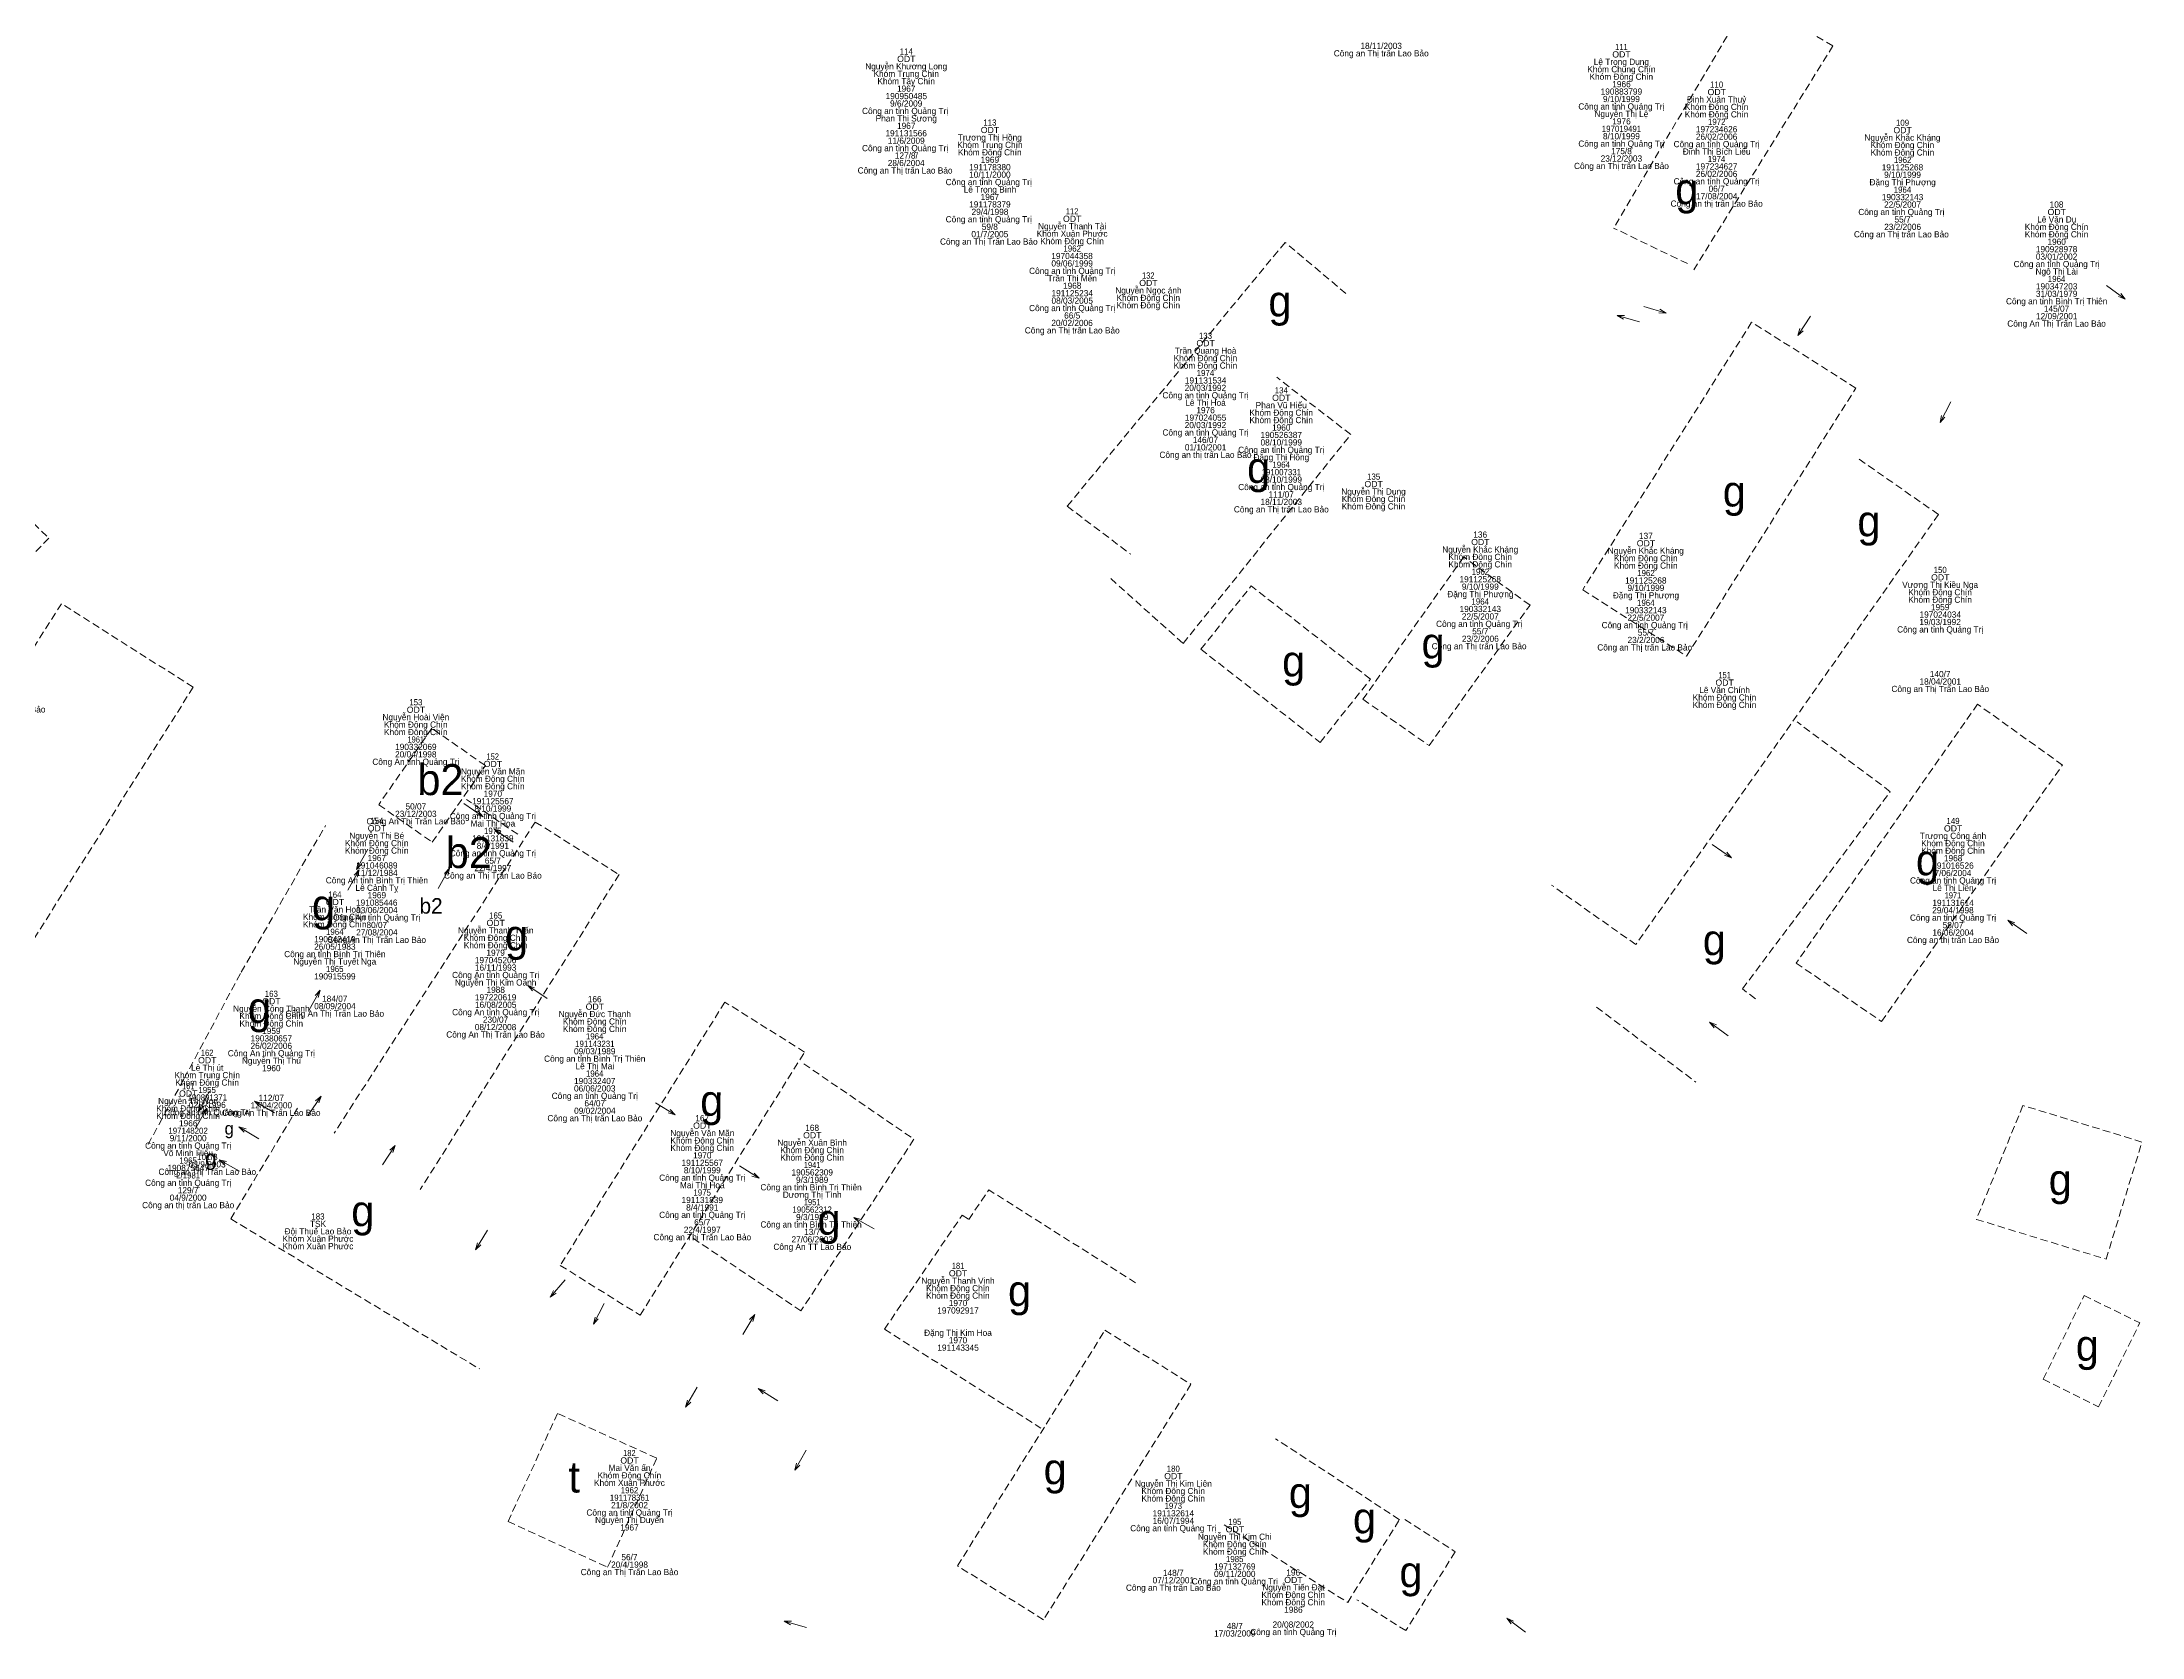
# Model space of a CAD drawing. Header units: metres. Extents: x 537497 to 538033, y 1836993 to 1837512.
# Drawn here: x 537716 to 537851.6, y 1837294.4 to 1837397.4 of the extents above; entities that cross this region are included whole.
import ezdxf
from ezdxf.enums import TextEntityAlignment as Align

# ---------------------------------------------------------------- set-up
doc = ezdxf.new("R2010")
doc.units = ezdxf.units.M
doc.header["$LTSCALE"] = 0.16
doc.linetypes.add('MEDIUM_DASHED', pattern=[4.5, 3, -1.5])
doc.layers.add('14', color=7, linetype='MEDIUM_DASHED', lineweight=13)
doc.layers.add('16', color=7, linetype='Continuous', lineweight=13)
doc.layers.add('15', color=7, linetype='Continuous')

msp = doc.modelspace()

# ---------------------------------------------------------------- linework, layer by layer
at = {"layer": '14'}
for p, q in [((537831.63, 1837397.13), (537822.64, 1837382.68)), ((537796.26, 1837384.45), (537782.19, 1837367.42)), ((537800.19, 1837381.14), (537796.26, 1837384.45)), ((537822.23, 1837383.08), (537817.47, 1837385.37)), ((537838.44, 1837366.89), (537833.17, 1837370.55)), ((537782.19, 1837367.42), (537786.29, 1837364.32)), ((537838.44, 1837366.89), (537818.9, 1837339.14)), ((537790.82, 1837358.19), (537794.07, 1837362.28)), ((537790.82, 1837358.19), (537798.52, 1837352.18)), ((537725.77, 1837355.74), (537714.41, 1837337.81)), ((537746.72, 1837346.25), (537743.42, 1837348.49)), ((537747.85, 1837347.04), (537734.87, 1837326.97)), ((537747.85, 1837347.04), (537753.26, 1837343.65)), ((537753.26, 1837343.65), (537740.42, 1837323.32)), ((537818.9, 1837339.14), (537813.46, 1837342.97)), ((537816.36, 1837335.1), (537822.77, 1837330.26)), ((537722.85, 1837326.23), (537725.22, 1837330.57)), ((537728.19, 1837321.43), (537732.5, 1837328.58)), ((537786.61, 1837317.31), (537777.13, 1837323.3)), ((537728.19, 1837321.43), (537744.25, 1837311.75)), ((537770.39, 1837314.31), (537780.49, 1837307.93)), ((537803.64, 1837302.02), (537795.64, 1837307.24))]:
    msp.add_line(p, q, dxfattribs=at)
for points in [[(537831.63, 1837397.13), (537826.26, 1837400.23), (537817.47, 1837385.37)], [(537785, 1837362.75), (537789.68, 1837358.57), (537800.5, 1837372.05), (537795.72, 1837375.74)], [(537798.52, 1837352.18), (537801.77, 1837356.26), (537794.07, 1837362.28)], [(537725.77, 1837355.74), (537717.26, 1837361.13), (537705.9, 1837343.2), (537714.41, 1837337.81)], [(537826.62, 1837335.64), (537825.78, 1837336.27), (537835.33, 1837349), (537829.32, 1837353.5)], [(537725.18, 1837330.49), (537728.86, 1837337.35), (537732.8, 1837344.23), (537734.31, 1837346.81)], [(537765.18, 1837331.44), (537772.3, 1837326.57), (537765, 1837315.49), (537758.07, 1837320.16)], [(537770.39, 1837314.31), (537775.41, 1837321.67), (537775.83, 1837321.39), (537777.13, 1837323.3)], [(537845.2, 1837311.08), (537847.84, 1837316.48), (537851.44, 1837314.72)], [(537845.2, 1837311.08), (537848.78, 1837309.31), (537851.44, 1837314.72)], [(537792.32, 1837301.68), (537800.3, 1837296.68), (537803.64, 1837302.02)], [(537803.99, 1837302.03), (537807.24, 1837299.95), (537804.06, 1837294.86), (537800.9, 1837296.84)]]:
    msp.add_lwpolyline(points, dxfattribs=at)
for points in [[(537815.47, 1837362.03), (537822.18, 1837357.75), (537833.11, 1837375.05), (537826.38, 1837379.3)], [(537710.79, 1837370.82), (537716.44, 1837365.37), (537704.95, 1837353.46), (537699.32, 1837358.85)], [(537801.28, 1837354.96), (537805.55, 1837351.97), (537812.07, 1837361.04), (537807.79, 1837364.15)], [(537829.25, 1837337.94), (537834.76, 1837334.17), (537846.45, 1837350.72), (537840.97, 1837354.65)], [(537741.17, 1837353.09), (537737.74, 1837348.16), (537741.19, 1837345.74), (537744.63, 1837350.68)], [(537765.24, 1837332.2), (537760.09, 1837335.42), (537749.46, 1837318.43), (537754.62, 1837315.21)], [(537843.89, 1837328.75), (537840.89, 1837321.4), (537849.26, 1837318.83), (537851.58, 1837326.39)], [(537790.18, 1837310.76), (537780.66, 1837295.56), (537775.11, 1837299.04), (537784.63, 1837314.24)], [(537749.29, 1837308.88), (537746.09, 1837301.9), (537752.52, 1837298.95), (537755.69, 1837305.99)]]:
    msp.add_lwpolyline(points, close=True, dxfattribs=at)
at = {"layer": '16'}
for p, q in [((537850.5, 1837380.79), (537850.06, 1837380.96)), ((537817.69, 1837379.73), (537818.17, 1837379.72)), ((537820.86, 1837379.89), (537820.38, 1837379.9)), ((537829.35, 1837378.43), (537829.5, 1837378.89)), ((537838.54, 1837372.82), (537838.64, 1837373.28)), ((537744.48, 1837347.38), (537744.03, 1837347.54)), ((537745.19, 1837346.59), (537745.63, 1837346.43)), ((537825.07, 1837344.73), (537824.62, 1837344.9)), ((537736.3, 1837343.98), (537736.42, 1837344.44)), ((537736.48, 1837343.95), (537736.36, 1837343.49)), ((537742.32, 1837344.06), (537742.2, 1837343.6)), ((537842.92, 1837340.71), (537843.37, 1837340.54)), ((537733.96, 1837336.18), (537733.84, 1837335.72)), ((537747.36, 1837336.49), (537747.81, 1837336.34)), ((537823.65, 1837334.12), (537824.1, 1837333.95)), ((537726.09, 1837328.37), (537726.21, 1837328.83)), ((537729.72, 1837329.03), (537730.18, 1837328.9)), ((537734.02, 1837329.36), (537733.87, 1837328.91)), ((537726.65, 1837328.58), (537726.53, 1837328.12)), ((537728.72, 1837327.38), (537729.18, 1837327.24)), ((537756.89, 1837328.14), (537756.43, 1837328.27)), ((537738.81, 1837326.17), (537738.66, 1837325.72)), ((537727.45, 1837325.25), (537727.91, 1837325.13)), ((537762.3, 1837324.05), (537761.84, 1837324.19)), ((537768.42, 1837321.51), (537768.88, 1837321.4)), ((537743.99, 1837319.43), (537744.13, 1837319.88)), ((537748.81, 1837316.37), (537749.02, 1837316.8)), ((537751.61, 1837314.63), (537751.71, 1837315.09)), ((537762.02, 1837315.27), (537761.89, 1837314.81)), ((537757.55, 1837309.27), (537757.68, 1837309.73)), ((537762.23, 1837310.48), (537762.69, 1837310.34)), ((537764.6, 1837305.21), (537764.72, 1837305.67)), ((537763.92, 1837295.47), (537764.39, 1837295.46)), ((537810.57, 1837295.66), (537811.01, 1837295.48))]:
    msp.add_line(p, q, dxfattribs=at)
for points in [[(537849.28, 1837381.66), (537850.5, 1837380.79), (537850.21, 1837381.15)], [(537819.41, 1837380.3), (537820.86, 1837379.89), (537820.45, 1837380.13)], [(537819.14, 1837379.32), (537817.69, 1837379.73), (537818.1, 1837379.49)], [(537830.17, 1837379.69), (537829.35, 1837378.43), (537829.7, 1837378.75)], [(537839.23, 1837374.15), (537838.54, 1837372.82), (537838.86, 1837373.17)], [(537743.24, 1837348.23), (537744.48, 1837347.38), (537744.17, 1837347.74)], [(537746.43, 1837345.75), (537745.19, 1837346.59), (537745.49, 1837346.23)], [(537737.03, 1837345.29), (537736.3, 1837343.98), (537736.63, 1837344.32)], [(537823.84, 1837345.6), (537825.07, 1837344.73), (537824.77, 1837345.09)], [(537735.74, 1837342.65), (537736.48, 1837343.95), (537736.15, 1837343.62)], [(537741.59, 1837342.75), (537742.32, 1837344.06), (537741.99, 1837343.72)], [(537844.14, 1837339.84), (537842.92, 1837340.71), (537843.22, 1837340.35)], [(537733.22, 1837334.88), (537733.96, 1837336.18), (537733.63, 1837335.85)], [(537748.61, 1837335.66), (537747.36, 1837336.49), (537747.67, 1837336.14)], [(537824.87, 1837333.25), (537823.65, 1837334.12), (537823.95, 1837333.76)], [(537726.82, 1837329.68), (537726.09, 1837328.37), (537726.42, 1837328.7)], [(537731.02, 1837328.28), (537729.72, 1837329.03), (537730.05, 1837328.69)], [(537733.18, 1837328.12), (537734.02, 1837329.36), (537733.67, 1837329.05)], [(537755.61, 1837328.91), (537756.89, 1837328.14), (537756.56, 1837328.48)], [(537725.91, 1837327.27), (537726.65, 1837328.58), (537726.32, 1837328.24)], [(537730, 1837326.59), (537728.72, 1837327.38), (537729.05, 1837327.03)], [(537737.98, 1837324.92), (537738.81, 1837326.17), (537738.46, 1837325.86)], [(537728.75, 1837324.51), (537727.45, 1837325.25), (537727.78, 1837324.92)], [(537761.03, 1837324.85), (537762.3, 1837324.05), (537761.98, 1837324.39)], [(537744.77, 1837320.71), (537743.99, 1837319.43), (537744.33, 1837319.75)], [(537769.73, 1837320.79), (537768.42, 1837321.51), (537768.76, 1837321.19)], [(537749.79, 1837317.5), (537748.81, 1837316.37), (537749.2, 1837316.63)], [(537752.29, 1837315.96), (537751.61, 1837314.63), (537751.92, 1837314.98)], [(537761.25, 1837313.98), (537762.02, 1837315.27), (537761.68, 1837314.94)], [(537758.31, 1837310.57), (537757.55, 1837309.27), (537757.89, 1837309.6)], [(537763.51, 1837309.69), (537762.23, 1837310.48), (537762.56, 1837310.14)], [(537765.34, 1837306.51), (537764.6, 1837305.21), (537764.93, 1837305.54)], [(537765.36, 1837295.06), (537763.92, 1837295.47), (537764.32, 1837295.23)], [(537811.78, 1837294.77), (537810.57, 1837295.66), (537810.86, 1837295.29)]]:
    msp.add_lwpolyline(points, dxfattribs=at)

# ---------------------------------------------------------------- texts
at = {"layer": '15'}
for s, width, p in [('ODT', 1.05, (537771.805, 1837396.09)), ('114', 0.95, (537771.805, 1837396.57)), ('ODT', 1.05, (537817.975, 1837396.38)), ('111', 0.9, (537817.975, 1837396.86)), ('ODT', 1.05, (537824.125, 1837393.95)), ('110', 0.95, (537824.12, 1837394.43)), ('113', 0.95, (537777.2, 1837391.98)), ('1972', 0.95, (537824.125, 1837392.03)), ('109', 0.95, (537836.12, 1837391.97)), ('ODT', 1.05, (537777.205, 1837391.5)), ('197019491', 0.95, (537817.975, 1837391.58)), ('ODT', 1.05, (537836.125, 1837391.49)), ('1974', 0.95, (537824.115, 1837389.63)), ('1962', 0.95, (537836.125, 1837389.57)), ('1964', 0.95, (537836.115, 1837387.65)), ('ODT', 1.05, (537782.515, 1837385.77)), ('112', 0.9, (537782.505, 1837386.25)), ('ODT', 1.05, (537846.075, 1837386.21)), ('1962', 0.95, (537782.515, 1837383.85)), ('ODT', 1.05, (537787.435, 1837381.63)), ('132', 0.9, (537787.425, 1837382.11)), ('1964', 0.95, (537846.065, 1837381.89)), ('ODT', 1.05, (537791.125, 1837377.74)), ('133', 0.95, (537791.12, 1837378.22)), ('1974', 0.95, (537791.115, 1837375.82)), ('134', 0.95, (537796.015, 1837374.7)), ('ODT', 1.05, (537796.015, 1837374.22)), ('191007331', 0.95, (537796.015, 1837369.42)), ('1964', 0.95, (537796.005, 1837369.9)), ('135', 0.95, (537801.975, 1837369.13)), ('ODT', 1.05, (537801.975, 1837368.65)), ('ODT', 1.05, (537808.865, 1837364.91)), ('ODT', 1.05, (537819.555, 1837364.83)), ('1962', 0.95, (537808.865, 1837362.99)), ('1962', 0.95, (537819.555, 1837362.91)), ('ODT', 1.05, (537838.555, 1837362.63)), ('150', 0.95, (537838.55, 1837363.11)), ('1964', 0.95, (537808.855, 1837361.07)), ('1964', 0.95, (537819.545, 1837360.99)), ('ODT', 1.05, (537824.635, 1837355.84)), ('151', 0.9, (537824.635, 1837356.32)), ('ODT', 1.05, (537740.145, 1837354.09)), ('153', 0.95, (537740.14, 1837354.57)), ('1961', 0.9, (537740.135, 1837352.17)), ('ODT', 1.05, (537745.115, 1837350.59)), ('152', 0.9, (537745.105, 1837351.07)), ('ODT', 1.05, (537737.625, 1837346.44)), ('154', 0.95, (537737.625, 1837346.92)), ('1975', 0.95, (537745.105, 1837346.27)), ('ODT', 1.05, (537839.385, 1837346.43)), ('149', 0.95, (537839.38, 1837346.91)), ('164', 0.95, (537734.915, 1837342.16)), ('1971', 0.9, (537839.375, 1837342.11)), ('ODT', 1.05, (537734.915, 1837341.68)), ('165', 0.95, (537745.295, 1837340.81)), ('1964', 0.95, (537734.905, 1837339.76)), ('ODT', 1.05, (537745.295, 1837340.33)), ('1965', 0.95, (537734.905, 1837337.36)), ('ODT', 1.05, (537730.815, 1837335.28)), ('163', 0.95, (537730.81, 1837335.76)), ('ODT', 1.05, (537751.695, 1837334.93)), ('191143231', 0.95, (537751.695, 1837332.53)), ('1964', 0.95, (537751.685, 1837333.01)), ('ODT', 1.05, (537726.675, 1837331.47)), ('162', 0.9, (537726.665, 1837331.95)), ('161', 0.9, (537725.445, 1837329.8)), ('1955', 0.95, (537726.665, 1837329.55)), ('1964', 0.95, (537751.685, 1837330.61)), ('ODT', 1.05, (537725.445, 1837329.32)), ('190891371', 0.95, (537726.675, 1837329.07)), ('197148202', 0.95, (537725.435, 1837326.92)), ('ODT', 1.05, (537758.635, 1837327.25)), ('ODT', 1.05, (537765.735, 1837326.63)), ('1965', 0.95, (537725.435, 1837325)), ('1941', 0.9, (537765.725, 1837324.71)), ('2/1981', 0.95, (537725.44, 1837324.04)), ('1975', 0.95, (537758.625, 1837322.93)), ('190562312', 0.95, (537765.725, 1837321.83)), ('1951', 0.9, (537765.725, 1837322.31)), ('183', 0.95, (537733.82, 1837321.39)), ('ODT', 1.05, (537775.145, 1837317.72)), ('181', 0.9, (537775.145, 1837318.2)), ('ODT', 1.05, (537753.935, 1837305.64)), ('182', 0.9, (537753.925, 1837306.12)), ('ODT', 1.05, (537789.045, 1837304.63)), ('180', 0.95, (537789.04, 1837305.11)), ('191178361', 0.95, (537753.935, 1837303.24)), ('1962', 0.95, (537753.935, 1837303.72)), ('1973', 0.95, (537789.04, 1837302.71)), ('ODT', 1.05, (537793.015, 1837301.2)), ('195', 0.95, (537793.015, 1837301.68)), ('1985', 0.95, (537793.005, 1837299.28)), ('ODT', 1.05, (537796.795, 1837297.93))]:
    msp.add_text(s, height=0.4, dxfattribs=dict(at, width=width)).set_placement(p, align=Align.CENTER)
for s, p in [('Công an Thị trấn Lao Bảo', (537802.465, 1837396.45)), ('18/11/2003', (537802.46, 1837396.93)), ('Nguyễn Khương Long', (537771.795, 1837395.61)), ('Khóm Trung Chín', (537771.8, 1837395.13)), ('Khóm Tây Chín', (537771.795, 1837394.65)), ('Khóm Chung Chín', (537817.97, 1837395.42)), ('Khóm Đông Chín', (537817.965, 1837394.94)), ('Lê Trọng Dụng', (537817.97, 1837395.9)), ('190950485', (537771.805, 1837393.69)), ('1967', (537771.8, 1837394.17)), ('190883799', (537817.97, 1837393.98)), ('9/10/1999', (537817.97, 1837393.5)), ('1966', (537817.975, 1837394.46)), ('Đinh Xuân Thuỷ', (537824.115, 1837393.47)), ('Công an tỉnh Quảng Trị ', (537771.8, 1837392.73)), ('Phan Thị Sương', (537771.8, 1837392.25)), ('9/6/2009', (537771.795, 1837393.21)), ('Công an tỉnh Quảng Trị', (537817.97, 1837393.02)), ('Nguyễn Thị Lệ', (537817.97, 1837392.54)), ('1976', (537817.975, 1837392.06)), ('Khóm Đông Chín', (537824.115, 1837392.99)), ('Khóm Đông Chín', (537824.115, 1837392.51)), ('191131566', (537771.795, 1837391.29)), ('11/6/2009', (537771.8, 1837390.81)), ('1967', (537771.8, 1837391.77)), ('Khóm Trung Chín', (537777.2, 1837390.54)), ('Trương Thị Hồng', (537777.195, 1837391.02)), ('Công an tỉnh Quảng Trị', (537817.97, 1837390.62)), ('8/10/1999', (537817.97, 1837391.1)), ('Công an tỉnh Quảng Trị', (537824.12, 1837390.59)), ('26/02/2006', (537824.115, 1837391.07)), ('197234626', (537824.115, 1837391.55)), ('Nguyễn Khắc Kháng', (537836.115, 1837391.01)), ('Công an tỉnh Quảng Trị ', (537771.8, 1837390.33)), ('28/6/2004', (537771.795, 1837389.37)), ('127/8/', (537771.805, 1837389.85)), ('Khóm Đông Chín', (537777.195, 1837390.06)), ('1969', (537777.2, 1837389.58)), ('Công an Thị trấn Lao Bảo', (537817.975, 1837389.18)), ('23/12/2003', (537817.97, 1837389.66)), ('175/8', (537817.975, 1837390.14)), ('Đinh Thị Bích Liểu', (537824.12, 1837390.11)), ('Khóm Đông Chín', (537836.115, 1837390.53)), ('Khóm Đông Chín', (537836.115, 1837390.05)), ('Công an Thị trấn Lao Bảo ', (537771.8, 1837388.89)), ('Công an tỉnh Quảng Trị ', (537777.2, 1837388.14)), ('191178380', (537777.2, 1837389.1)), ('10/11/2000', (537777.2, 1837388.62)), ('Công an tỉnh Quảng Trị', (537824.12, 1837388.19)), ('26/02/2006', (537824.115, 1837388.67)), ('197234627', (537824.12, 1837389.15)), ('Đặng Thị Phượng', (537836.125, 1837388.13)), ('191125268', (537836.115, 1837389.09)), ('9/10/1999', (537836.12, 1837388.61)), ('Lê Trọng Bình', (537777.205, 1837387.66)), ('191178379', (537777.2, 1837386.7)), ('1967', (537777.2, 1837387.18)), ('Công an thị trấn Lao Bảo', (537824.12, 1837386.75)), ('17/08/2004', (537824.125, 1837387.23)), ('06/7', (537824.12, 1837387.71)), ('190332143', (537836.12, 1837387.17)), ('22/5/2007', (537836.12, 1837386.69)), ('108', (537846.065, 1837386.69)), ('Công an tỉnh Quảng Trị ', (537777.2, 1837385.74)), ('29/4/1998', (537777.205, 1837386.22)), ('59/8', (537777.195, 1837385.26)), ('Nguyễn Thanh Tài', (537782.51, 1837385.29)), ('Công an tỉnh Quảng Trị ', (537836.12, 1837386.21)), ('23/2/2006', (537836.125, 1837385.25)), ('55/7', (537836.12, 1837385.73)), ('Khóm Đông Chín', (537846.065, 1837385.25)), ('Lê Văn Dụ', (537846.075, 1837385.73)), ('Công an Thị Trấn Lao Bảo ', (537777.205, 1837384.3)), ('01/7/2005', (537777.195, 1837384.78)), ('Khóm Xuân Phước', (537782.51, 1837384.81)), ('Khóm Đông Chín', (537782.505, 1837384.33)), ('Công an Thị trấn Lao Bảo ', (537836.12, 1837384.77)), ('Khóm Đông Chín', (537846.065, 1837384.77)), ('190928978', (537846.065, 1837383.81)), ('1960', (537846.07, 1837384.29)), ('Công an tỉnh Quảng Trị', (537782.51, 1837382.41)), ('09/06/1999', (537782.51, 1837382.89)), ('197044358', (537782.505, 1837383.37)), ('Công an tỉnh Quảng Trị', (537846.07, 1837382.85)), ('03/01/2002', (537846.065, 1837383.33)), ('Trần Thị Mến', (537782.515, 1837381.93)), ('1968', (537782.515, 1837381.45)), ('Nguyễn Ngọc ánh', (537787.435, 1837381.15)), ('Ngô Thị Lài', (537846.07, 1837382.37)), ('190347203', (537846.07, 1837381.41)), ('Công an tỉnh Quảng Trị', (537782.51, 1837380.01)), ('08/03/2005', (537782.515, 1837380.49)), ('191125234', (537782.515, 1837380.97)), ('Khóm Đông Chín', (537787.425, 1837380.67)), ('Khóm Đông Chín', (537787.425, 1837380.19)), ('Công an tỉnh Bình Trị Thiên', (537846.07, 1837380.45)), ('31/03/1979', (537846.07, 1837380.93)), ('145/07', (537846.065, 1837379.97)), ('Công an Thị trấn Lao Bảo', (537782.515, 1837378.57)), ('20/02/2006', (537782.505, 1837379.05)), ('66/5', (537782.515, 1837379.53)), ('Công An Thị Trấn Lao Bảo', (537846.065, 1837379.01)), ('12/09/2001', (537846.075, 1837379.49)), ('Trần Quang Hoà', (537791.125, 1837377.26)), ('Khóm Đông Chín', (537791.115, 1837376.78)), ('Khóm Đông Chín', (537791.115, 1837376.3)), ('Công an tỉnh Quảng Trị', (537791.12, 1837374.38)), ('20/03/1992', (537791.115, 1837374.86)), ('191131534', (537791.125, 1837375.34)), ('197024055', (537791.125, 1837372.94)), ('Lê Thị Hoá', (537791.12, 1837373.9)), ('1976', (537791.125, 1837373.42)), ('Khóm Đông Chín', (537796.005, 1837373.26)), ('Phan Vũ Hiếu', (537796.01, 1837373.74)), ('Công an tỉnh Quảng Trị', (537791.12, 1837371.98)), ('20/03/1992', (537791.115, 1837372.46)), ('Khóm Đông Chín', (537796.005, 1837372.78)), ('190526387', (537796.01, 1837371.82)), ('1960', (537796.01, 1837372.3)), ('Công an thị trấn Lao Bảo', (537791.12, 1837370.54)), ('01/10/2001', (537791.125, 1837371.02)), ('146/07', (537791.115, 1837371.5)), ('Công an tỉnh Quảng Trị', (537796.01, 1837370.86)), ('Đặng Thị Hồng', (537796.015, 1837370.38)), ('08/10/1999', (537796.01, 1837371.34)), ('08/10/1999', (537796.01, 1837368.94)), ('Công an tỉnh Quảng Trị', (537796.01, 1837368.46)), ('18/11/2003', (537796.01, 1837367.5)), ('111/07', (537796.005, 1837367.98)), ('Nguyễn Thị Dụng', (537801.965, 1837368.17)), ('Khóm Đông Chín', (537801.965, 1837367.69)), ('Công an Thị trấn Lao Bảo', (537796.015, 1837367.02)), ('Khóm Đông Chín', (537801.965, 1837367.21)), ('136', (537808.855, 1837365.39)), ('137', (537819.55, 1837365.31)), ('Nguyễn Khắc Kháng', (537808.855, 1837364.43)), ('Khóm Đông Chín', (537808.855, 1837363.95)), ('Khóm Đông Chín', (537808.855, 1837363.47)), ('Nguyễn Khắc Kháng', (537819.545, 1837364.35)), ('Khóm Đông Chín', (537819.545, 1837363.87)), ('191125268', (537808.855, 1837362.51)), ('Khóm Đông Chín', (537819.545, 1837363.39)), ('191125268', (537819.545, 1837362.43)), ('Vương Thị Kiều Nga', (537838.55, 1837362.15)), ('Đặng Thị Phượng', (537808.865, 1837361.55)), ('9/10/1999', (537808.86, 1837362.03)), ('Đặng Thị Phượng', (537819.555, 1837361.47)), ('9/10/1999', (537819.55, 1837361.95)), ('Khóm Đông Chín', (537838.545, 1837361.67)), ('Khóm Đông Chín', (537838.545, 1837361.19)), ('Công an tỉnh Quảng Trị ', (537808.86, 1837359.63)), ('190332143', (537808.86, 1837360.59)), ('22/5/2007', (537808.86, 1837360.11)), ('Công an tỉnh Quảng Trị ', (537819.55, 1837359.55)), ('190332143', (537819.55, 1837360.51)), ('22/5/2007', (537819.55, 1837360.03)), ('19/03/1992', (537838.545, 1837359.75)), ('197024034', (537838.555, 1837360.23)), ('1959', (537838.55, 1837360.71)), ('Công an Thị trấn Lao Bảo ', (537808.86, 1837358.19)), ('23/2/2006', (537808.865, 1837358.67)), ('55/7', (537808.86, 1837359.15)), ('Công an Thị trấn Lao Bảo ', (537819.55, 1837358.11)), ('23/2/2006', (537819.555, 1837358.59)), ('55/7', (537819.55, 1837359.07)), ('Công an tỉnh Quảng Trị', (537838.55, 1837359.27)), ('Lê Văn Chính', (537824.63, 1837355.36)), ('Công an Thị Trấn Lao Bảo', (537838.555, 1837355.43)), ('18/04/2001', (537838.555, 1837355.91)), ('140/7', (537838.55, 1837356.39)), ('Công an Thị trấn Lao Bảo', (537713.165, 1837354.11)), ('Khóm Đông Chín', (537824.625, 1837354.88)), ('Khóm Đông Chín', (537824.625, 1837354.4)), ('Nguyễn Hoài Viện', (537740.14, 1837353.61)), ('Khóm Đông Chín', (537740.135, 1837353.13)), ('Khóm Đông Chín', (537740.135, 1837352.65)), ('190332069', (537740.14, 1837351.69)), ('Công An tỉnh Quảng Trị', (537740.14, 1837350.73)), ('20/04/1998', (537740.135, 1837351.21)), ('Nguyễn Văn Mãn', (537745.115, 1837350.11)), ('Khóm Đông Chín', (537745.105, 1837349.63)), ('Khóm Đông Chín', (537745.105, 1837349.15)), ('1970', (537745.11, 1837348.67)), ('23/12/2003', (537740.14, 1837347.37)), ('50/07', (537740.14, 1837347.85)), ('Công an tỉnh Quảng Trị', (537745.11, 1837347.23)), ('191125567', (537745.11, 1837348.19)), ('8/10/1999', (537745.11, 1837347.71)), ('Nguyễn Thị Bé', (537737.615, 1837345.96)), ('Công An Thị Trấn Lao Bảo', (537740.135, 1837346.89)), ('Mai Thị Hoa', (537745.11, 1837346.75)), ('Trương Công ánh', (537839.38, 1837345.95)), ('Khóm Đông Chín', (537737.615, 1837345.48)), ('Khóm Đông Chín', (537737.615, 1837345)), ('1967', (537737.62, 1837344.52)), ('Công an tỉnh Quảng Trị', (537745.11, 1837344.83)), ('191131839', (537745.11, 1837345.79)), ('8/4/1991', (537745.11, 1837345.31)), ('Khóm Đông Chín', (537839.375, 1837345.47)), ('Khóm Đông Chín', (537839.375, 1837344.99)), ('1968', (537839.385, 1837344.51)), ('Công An tỉnh Bình Trị Thiên', (537737.625, 1837343.08)), ('191046089', (537737.62, 1837344.04)), ('11/12/1984', (537737.625, 1837343.56)), ('Công an Thị Trấn Lao Bảo', (537745.115, 1837343.39)), ('22/4/1997', (537745.11, 1837343.87)), ('65/7', (537745.11, 1837344.35)), ('191016526', (537839.375, 1837344.03)), ('7/06/2004', (537839.375, 1837343.55)), ('Lê Cảnh Tỵ', (537737.625, 1837342.6)), ('1969', (537737.62, 1837342.12)), ('Công an tỉnh Quảng Trị', (537839.38, 1837343.07)), ('Lê Thị Liên', (537839.385, 1837342.59)), ('Khóm Đông Chín', (537734.905, 1837340.72)), ('Trần Văn Hoà', (537734.91, 1837341.2)), ('Công An tỉnh Quảng Trị', (537737.62, 1837340.68)), ('03/06/2004', (537737.625, 1837341.16)), ('191085446', (537737.615, 1837341.64)), ('Công an tỉnh Quảng Trị', (537839.38, 1837340.67)), ('29/04/1998', (537839.375, 1837341.15)), ('191131614', (537839.385, 1837341.63)), ('Khóm Đông Chín', (537734.905, 1837340.24)), ('190942419', (537734.91, 1837339.28)), ('Công An Thị Trấn Lao Bảo', (537737.615, 1837339.24)), ('27/08/2004', (537737.625, 1837339.72)), ('80/07', (537737.62, 1837340.2)), ('Nguyễn Thanh Tuấn', (537745.295, 1837339.85)), ('Khóm Đông Chín', (537745.285, 1837339.37)), ('Công an thị trấn Lao Bảo', (537839.38, 1837339.23)), ('16/06/2004', (537839.385, 1837339.71)), ('58/07', (537839.38, 1837340.19)), ('Công an tỉnh Bình Trị Thiên', (537734.91, 1837338.32)), ('Nguyễn Thị Tuyết Nga', (537734.905, 1837337.84)), ('26/05/1983', (537734.91, 1837338.8)), ('Khóm Đông Chín', (537745.285, 1837338.89)), ('197045206', (537745.285, 1837337.93)), ('1979', (537745.29, 1837338.41)), ('190915599', (537734.91, 1837336.88)), ('Công An tỉnh Quảng Trị', (537745.29, 1837336.97)), ('Nguyễn Thị Kim Oanh', (537745.29, 1837336.49)), ('16/11/1993', (537745.29, 1837337.45)), ('08/09/2004', (537734.915, 1837334.96)), ('184/07', (537734.905, 1837335.44)), ('197220619', (537745.29, 1837335.53)), ('16/08/2005', (537745.295, 1837335.05)), ('1988', (537745.295, 1837336.01)), ('166', (537751.685, 1837335.41)), ('Nguyễn Công Thanh', (537730.81, 1837334.8)), ('Khóm Đông Chín', (537730.805, 1837334.32)), ('Khóm Đông Chín', (537730.805, 1837333.84)), ('Công An Thị Trấn Lao Bảo', (537734.905, 1837334.48)), ('Công An tỉnh Quảng Trị', (537745.29, 1837334.57)), ('08/12/2008', (537745.285, 1837333.61)), ('230/07', (537745.285, 1837334.09)), ('Nguyễn Đức Thạnh', (537751.69, 1837334.45)), ('Khóm Đông Chín', (537751.685, 1837333.97)), ('26/02/2006', (537730.805, 1837332.4)), ('190380657', (537730.81, 1837332.88)), ('1959', (537730.81, 1837333.36)), ('Công An Thị Trấn Lao Bảo', (537745.285, 1837333.13)), ('Khóm Đông Chín', (537751.685, 1837333.49)), ('Lê Thị út', (537726.67, 1837330.99)), ('Công An tỉnh Quảng Trị', (537730.81, 1837331.92)), ('Nguyễn Thị Thú', (537730.81, 1837331.44)), ('1960', (537730.81, 1837330.96)), ('Công an tỉnh Bình Trị Thiên', (537751.69, 1837331.57)), ('09/03/1989', (537751.69, 1837332.05)), ('Lê Thị Mai', (537751.695, 1837331.09)), ('Khóm Trung Chín', (537726.67, 1837330.51)), ('Khóm Đông Chín', (537726.665, 1837330.03)), ('06/06/2003', (537751.69, 1837329.65)), ('190332407', (537751.69, 1837330.13)), ('Khóm Đông Chín', (537725.435, 1837328.36)), ('Nguyễn Thị Non', (537725.435, 1837328.84)), ('02/7/1996', (537726.675, 1837328.59)), ('12/04/2000', (537730.81, 1837328.56)), ('112/07', (537730.805, 1837329.04)), ('Công an tỉnh Quảng Trị', (537751.69, 1837329.17)), ('09/02/2004', (537751.695, 1837328.21)), ('64/07', (537751.69, 1837328.69)), ('Khóm Đông Chín', (537725.435, 1837327.88)), ('Công an tỉnh Quảng Trị', (537726.67, 1837328.11)), ('1966', (537725.445, 1837327.4)), ('Công An Thị Trấn Lao Bảo', (537730.805, 1837328.08)), ('Công an Thị trấn Lao Bảo', (537751.695, 1837327.73)), ('Nguyễn Văn Mãn', (537758.635, 1837326.77)), ('167', (537758.63, 1837327.73)), ('168', (537765.725, 1837327.11)), ('Công an tỉnh Quảng Trị', (537725.44, 1837325.96)), ('Võ Minh Hiếu', (537725.44, 1837325.48)), ('9/11/2000', (537725.44, 1837326.44)), ('Khóm Đông Chín', (537758.625, 1837326.29)), ('Khóm Đông Chín', (537758.625, 1837325.81)), ('Nguyễn Xuân Bình', (537765.725, 1837326.15)), ('Khóm Đông Chín', (537765.725, 1837325.67)), ('Công an Thị Trấn Lao Bảo', (537726.675, 1837324.27)), ('190875647', (537725.44, 1837324.52)), ('03/9/2003', (537726.67, 1837324.75)), ('101/8', (537726.675, 1837325.23)), ('191125567', (537758.63, 1837324.85)), ('8/10/1999', (537758.63, 1837324.37)), ('1970', (537758.63, 1837325.33)), ('Khóm Đông Chín', (537765.725, 1837325.19)), ('190562309', (537765.73, 1837324.23)), ('Công an tỉnh Quảng Trị', (537725.44, 1837323.56)), ('129/7', (537725.44, 1837323.08)), ('Công an tỉnh Quảng Trị', (537758.63, 1837323.89)), ('Mai Thị Hoa', (537758.63, 1837323.41)), ('Công an tỉnh Bình Trị Thiên ', (537765.73, 1837323.27)), ('Dương Thị Tình', (537765.73, 1837322.79)), ('9/3/1989', (537765.725, 1837323.75)), ('Công an thị trấn Lao Bảo', (537725.44, 1837322.12)), ('04/9/2000', (537725.44, 1837322.6)), ('Công an tỉnh Quảng Trị', (537758.63, 1837321.49)), ('191131839', (537758.63, 1837322.45)), ('8/4/1991', (537758.63, 1837321.97)), ('Đội Thuế Lao Bảo', (537733.82, 1837320.43)), ('TSK', (537733.825, 1837320.91)), ('Công an Thị Trấn Lao Bảo', (537758.635, 1837320.05)), ('22/4/1997', (537758.63, 1837320.53)), ('65/7', (537758.63, 1837321.01)), ('Công an tỉnh Bình Trị Thiên ', (537765.73, 1837320.87)), ('9/3/1989', (537765.725, 1837321.35)), ('13/7', (537765.73, 1837320.39)), ('Khóm Xuân Phước', (537733.82, 1837319.95)), ('Khóm Xuân Phước', (537733.82, 1837319.47)), ('Công An TT Lao Bảo', (537765.735, 1837319.43)), ('27/06/2003', (537765.73, 1837319.91)), ('Nguyễn Thanh Vinh', (537775.14, 1837317.24)), ('Khóm Đông Chín', (537775.135, 1837316.76)), ('Khóm Đông Chín', (537775.135, 1837316.28)), ('197092917', (537775.14, 1837315.32)), ('1970', (537775.14, 1837315.8)), ('Đặng Thị Kim Hoa', (537775.14, 1837313.88)), ('1970', (537775.14, 1837313.4)), ('191143345', (537775.145, 1837312.92)), ('Mai Văn ấn', (537753.935, 1837305.16)), ('Khóm Xuân Phước', (537753.93, 1837304.2)), ('Khóm Đông Chín', (537753.925, 1837304.68)), ('Nguyễn Thị Kim Liên', (537789.045, 1837304.15)), ('21/8/2002', (537753.935, 1837302.76)), ('Khóm Đông Chín', (537789.035, 1837303.67)), ('Khóm Đông Chín', (537789.035, 1837303.19)), ('Công an tỉnh Quảng Trị', (537753.93, 1837302.28)), ('Nguyễn Thị Duyến', (537753.93, 1837301.8)), ('1967', (537753.93, 1837301.32)), ('Công an tỉnh Quảng Trị', (537789.04, 1837301.27)), ('191132614', (537789.045, 1837302.23)), ('16/07/1994', (537789.045, 1837301.75)), ('Nguyễn Thị Kim Chi', (537793.005, 1837300.72)), ('Khóm Đông Chín', (537793.005, 1837300.24)), ('Khóm Đông Chín', (537793.005, 1837299.76)), ('Công an Thị Trấn Lao Bảo', (537753.935, 1837298.44)), ('20/4/1998', (537753.935, 1837298.92)), ('56/7', (537753.93, 1837299.4)), ('148/7', (537789.04, 1837298.39)), ('197132769', (537793.01, 1837298.8)), ('196', (537796.785, 1837298.41)), ('Công an Thị trấn Lao Bảo', (537789.045, 1837297.43)), ('07/12/2001', (537789.045, 1837297.91)), ('Công an tỉnh Quảng Trị', (537793.01, 1837297.84)), ('09/11/2000', (537793.01, 1837298.32)), ('Nguyễn Tiến Đạt', (537796.795, 1837297.45)), ('Khóm Đông Chín', (537796.785, 1837296.97)), ('Khóm Đông Chín', (537796.785, 1837296.49)), ('1986', (537796.795, 1837296.01)), ('17/03/2009', (537793.01, 1837294.48)), ('48/7', (537793.01, 1837294.96)), ('Công an tỉnh Quảng Trị', (537796.79, 1837294.57)), ('20/08/2002', (537796.785, 1837295.05))]:
    msp.add_text(s, height=0.4, dxfattribs=at).set_placement(p, align=Align.CENTER)
at = {"layer": '16'}
for s, height, p in [('g', 2, (537821.45, 1837386.9)), ('g', 2, (537795.18, 1837379.66)), ('b2', 2, (537740.24, 1837348.78)), ('b2', 2, (537742.07, 1837344.07)), ('g', 2, (537733.43, 1837340.69)), ('b2', 1, (537740.38, 1837341.13)), ('g', 2, (537745.9, 1837338.74)), ('g', 2, (537729.3, 1837334.06)), ('g', 2, (537758.5, 1837328.07)), ('g', 0.8, (537727.79, 1837326.87)), ('g', 1, (537726.53, 1837324.88)), ('g', 2, (537735.97, 1837320.95)), ('g', 2, (537766.07, 1837320.4)), ('g', 2, (537778.37, 1837315.8)), ('t', 2, (537749.99, 1837303.77)), ('g', 2, (537780.67, 1837304.3)), ('g', 2, (537796.5, 1837302.77)), ('g', 2, (537800.64, 1837301.13)), ('g', 2, (537803.64, 1837297.66))]:
    msp.add_text(s, height=height, dxfattribs=at).set_placement(p)
for p in [(537794.55, 1837368.91), (537825.26, 1837367.39), (537833.95, 1837365.47), (537805.81, 1837357.59), (537796.81, 1837356.43), (537837.73, 1837343.59), (537823.97, 1837338.44), (537846.3, 1837322.97), (537848.05, 1837312.27)]:
    msp.add_text('g', height=2, dxfattribs=at).set_placement(p, align=Align.CENTER)

doc.saveas('drawing.dxf')
